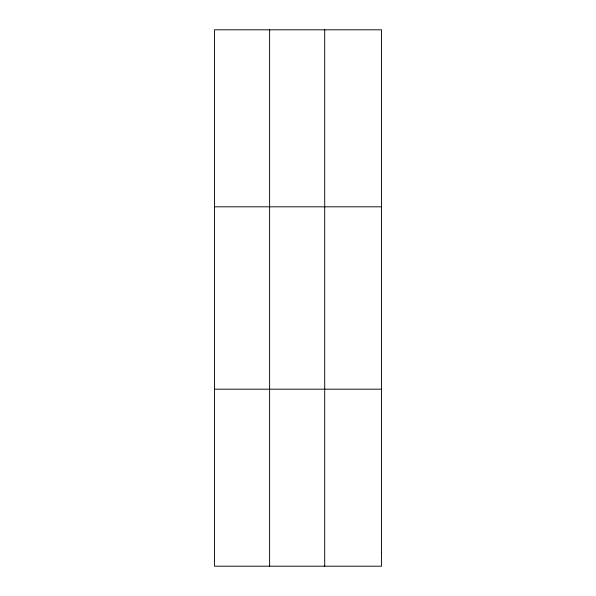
<?xml version="1.0" encoding="UTF-8"?>
<svg xmlns="http://www.w3.org/2000/svg" width="596" height="596" viewBox="0 0 596 596"><rect width="100%" height="100%" fill="white"/><g stroke="black" fill="none" stroke-linecap="round" stroke-linejoin="round"><path stroke-width="0.89" d="M269.615 566.2L269.615 29.8M324.708 566.2L324.708 29.8M214.523 206.812L381.477 206.812M214.523 389.188L381.477 389.188M381.477 552.581L381.477 566.2L214.523 566.2L214.523 29.8L381.477 29.8L381.477 552.581"/></g></svg>
